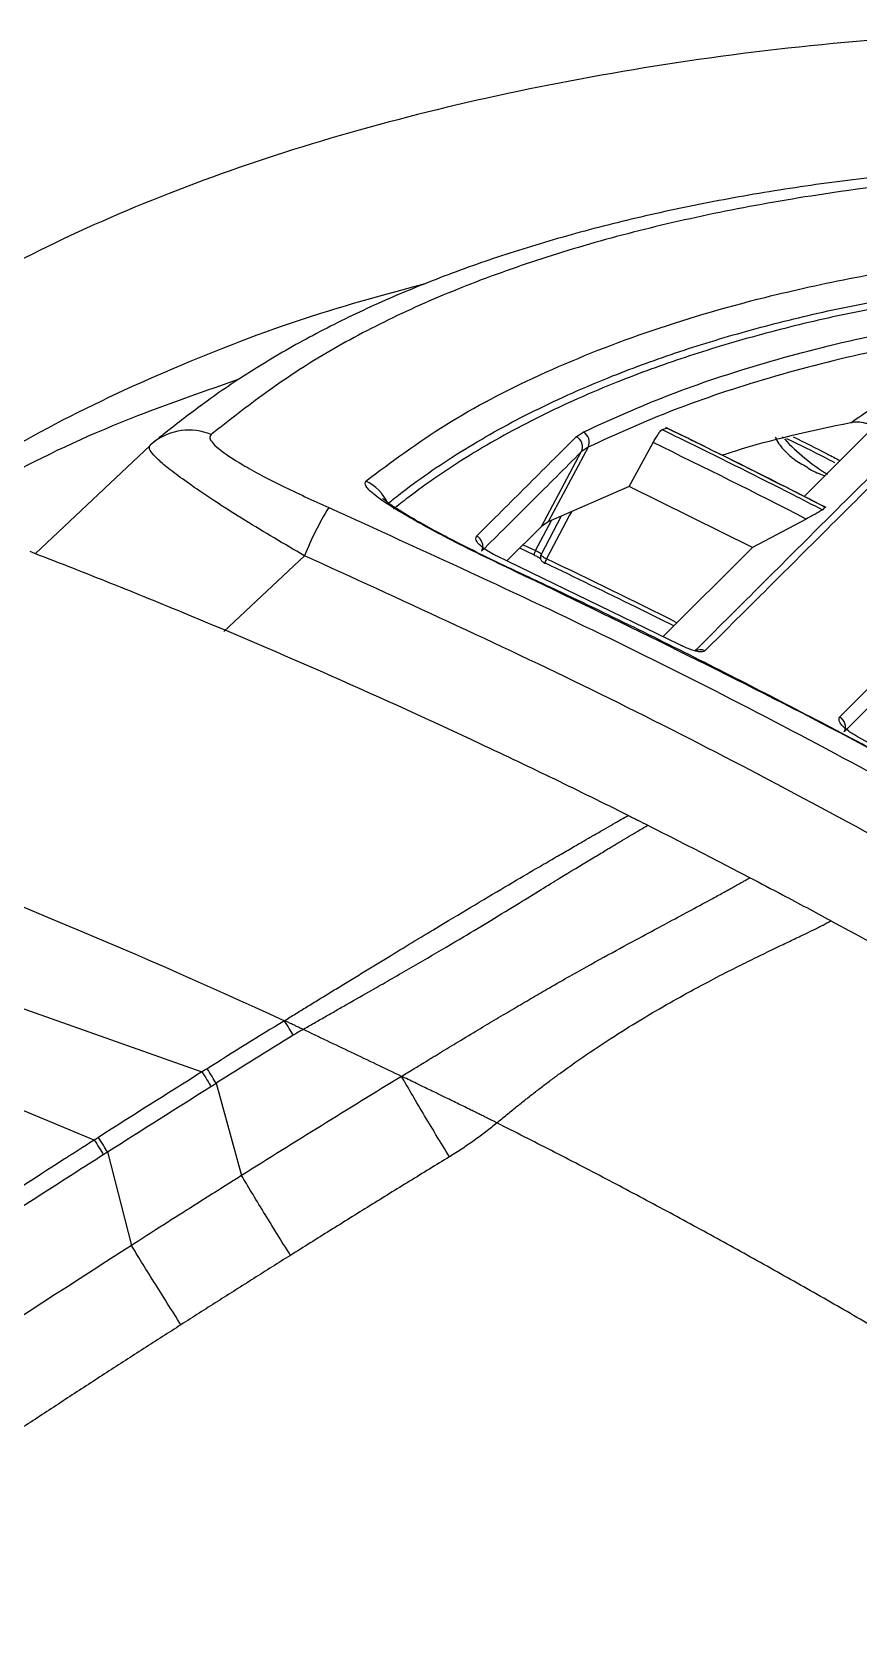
# Model space of a CAD drawing. Extents: x 400 to 501, y 484 to 634.
# Drawn here: x 412.946 to 415.212, y 526.594 to 531.021 of the extents above; entities that cross this region are included whole.
import ezdxf

# ---------------------------------------------------------------- set-up
doc = ezdxf.new("R2010")
doc.units = 0
doc.header["$MEASUREMENT"] = 0
doc.layers.add('DIM', color=3, linetype='Continuous')
doc.layers.add('GEOMETRY', color=3, linetype='Continuous', lineweight=25)

# ---------------------------------------------------------------- blocks, each defined once
blk = doc.blocks.new('2026 GRANDEE')
at = {"layer": 'GEOMETRY', "ltscale": 16}
for p, q in [((-37.1452, -66.9422), (-37.1553, -66.9509)), ((-37.1425, -66.9393), (-37.1455, -66.9417)), ((-35.9877, -66.9277), (-35.9686, -66.9146)), ((-35.8421, -67.064), (-35.7768, -66.9435)), ((-35.7518, -66.9079), (-35.7399, -66.9034)), ((-35.7399, -66.9034), (-35.7393, -66.9038)), ((-35.4191, -66.9309), (-35.4224, -66.9273)), ((-35.3631, -67.0907), (-35.1781, -66.9067)), ((-37.1556, -66.9515), (-37.4707, -67.2481)), ((-36.083, -67.1733), (-35.9738, -66.9689)), ((-35.955, -66.9559), (-36.0643, -67.1604)), ((-35.955, -66.9559), (-35.9738, -66.9689)), ((-35.8421, -67.064), (-36.0643, -67.1604)), ((-35.5045, -67.2313), (-35.8421, -67.064)), ((-35.3058, -67.1205), (-35.3127, -67.1274)), ((-36.0989, -67.2395), (-36.0552, -67.1565)), ((-36.0288, -67.145), (-36.0841, -67.2503)), ((-36.0643, -67.1604), (-36.083, -67.1733)), ((-35.3571, -67.1529), (-35.5045, -67.2313)), ((-36.083, -67.1733), (-36.1778, -67.2678)), ((-36.7325, -67.2535), (-36.9537, -67.4616)), ((-36.1034, -67.2509), (-36.1425, -67.2325)), ((-36.1333, -67.2234), (-36.0989, -67.2395)), ((-36.1034, -67.2509), (-36.1036, -67.251)), ((-35.7497, -67.4752), (-35.5045, -67.2313)), ((-35.7033, -67.4977), (-36.204, -67.255)), ((-36.0732, -67.2734), (-36.0734, -67.2735)), ((-34.7348, -68.0155), (-35.2133, -67.7514)), ((-35.8198, -67.978), (-35.8184, -67.9786)), ((-38.3244, -68.2048), (-37.0134, -68.6682)), ((-37.3087, -68.8549), (-38.531, -68.347)), ((-36.9748, -68.6994), (-36.9047, -68.9522)), ((-37.2839, -68.8947), (-37.2726, -68.8875)), ((-37.2726, -68.8875), (-37.2066, -69.1438))]:
    blk.add_line(p, q, dxfattribs=at)
at = {"layer": 'GEOMETRY', "ltscale": 16, "flags": 128}
for points in [[(-36.0008, -67.1328), (-36.0057, -67.1422), (-36.0687, -67.262)], [(-36.2036, -67.2549), (-36.2037, -67.2548), (-36.2038, -67.2549), (-36.204, -67.255)], [(-36.1518, -67.2964), (-36.1518, -67.2963), (-36.1519, -67.2963), (-36.152, -67.2964), (-36.1522, -67.2966), (-36.1524, -67.2969), (-36.1527, -67.2973)], [(-35.7029, -67.4975), (-35.703, -67.4974), (-35.7031, -67.4975), (-35.7033, -67.4977)], [(-35.2129, -67.7512), (-35.213, -67.7512), (-35.2131, -67.7513), (-35.2133, -67.7514)]]:
    blk.add_lwpolyline(points, dxfattribs=at)
at = {"layer": 'GEOMETRY', "ltscale": 256}
for centre, radius, start, end in [((-37.0494, -67.0638), 0.1548, 66.8307, 128.2698), ((-36.6137, -67.1581), 0.1196, 23.5006, 65.824), ((-35.9043, -67.588), 0.8933, 148.5111, 158.0077), ((-36.2735, -67.2272), 0.0301, 334.0924, 65.2991)]:
    blk.add_arc(centre, radius, start, end, dxfattribs=at)
at = {"layer": 'GEOMETRY', "ltscale": 16}
for centre, radius, start, end in [((-36.0004, -66.9549), 0.0301, 332.3274, 64.8808), ((-35.9819, -66.9419), 0.0303, 332.3816, 64.0138), ((-35.3207, -66.8711), 0.1343, 205.3948, 222.7953), ((-35.0221, -66.5736), 0.534, 222.3646, 238.7493), ((-35.2265, -66.7832), 0.2631, 222.9159, 230.0344), ((-35.3019, -66.8728), 0.1461, 230.1268, 246.5134), ((-35.2772, -66.9048), 0.1314, 230.8593, 249.8037), ((-35.2265, -66.7832), 0.2631, 247.4601, 252.6077), ((-36.0516, -67.2654), 0.0539, 151.3282, 164.5193), ((-36.024, -67.2869), 0.0511, 150.9592, 164.8832), ((-35.6484, -67.5408), 0.0298, 63.0128, 117.7193), ((-35.2796, -67.7222), 0.0301, 332.6619, 62.254)]:
    blk.add_arc(centre, radius, start, end, dxfattribs=at)
for centre, major_axis, ratio, start_param, end_param in [((-45.1014, -86.0517), (16.309, 13.6588), 0.996859, 0.398672, 0.420779), ((-45.2942, -86.405), (14.5451, 15.5075), 0.994092, 0.287185, 0.305997)]:
    blk.add_ellipse(centre, major_axis=major_axis, ratio=ratio, start_param=start_param, end_param=end_param, dxfattribs=at)
for points, knots in [([(-34.8998, -65.8189), (-35.0712, -65.8317), (-35.415, -65.8575), (-35.8949, -65.928), (-36.3479, -66.0208), (-36.7689, -66.1372), (-37.1565, -66.2755), (-37.5075, -66.4355), (-37.8234, -66.6144), (-37.999, -66.7494), (-38.0871, -66.8171)], [0, 0, 0, 0, 0.122478, 0.245718, 0.369693, 0.494384, 0.619777, 0.745851, 0.8726, 1, 1, 1, 1]), ([(-33.7255, -66.1883), (-33.7888, -66.1842), (-33.9358, -66.1748), (-34.1618, -66.1687), (-34.4119, -66.1677), (-34.6645, -66.1747), (-34.9152, -66.1899), (-35.1569, -66.2129), (-35.3893, -66.2436), (-35.6122, -66.2817), (-35.8253, -66.327), (-36.0271, -66.3793), (-36.217, -66.4381), (-36.3954, -66.5034), (-36.5631, -66.5751), (-36.7202, -66.6534), (-36.8659, -66.7376), (-36.994, -66.8238), (-37.0786, -66.8888), (-37.1211, -66.9224), (-37.1316, -66.9307)], [0, 0, 0, 0, 0.040444, 0.093843, 0.149804, 0.210589, 0.271462, 0.332409, 0.393411, 0.454448, 0.515496, 0.576635, 0.636496, 0.696371, 0.756208, 0.815952, 0.875539, 0.934896, 0.983787, 1, 1, 1, 1]), ([(-33.6598, -66.209), (-33.8108, -66.2011), (-34.1129, -66.1854), (-34.5373, -66.1899), (-34.9385, -66.2141), (-35.284, -66.2556), (-35.5806, -66.3075), (-35.8339, -66.3652), (-36.0708, -66.4333), (-36.2908, -66.5115), (-36.4934, -66.5997), (-36.6779, -66.6975), (-36.8412, -66.8056), (-36.9394, -66.8828), (-36.9884, -66.9215)], [0, 0, 0, 0, 0.098449, 0.196898, 0.295565, 0.394232, 0.469704, 0.545175, 0.620746, 0.696317, 0.772184, 0.848052, 0.924024, 1, 1, 1, 1]), ([(-36.5647, -67.0489), (-36.494, -66.9962), (-36.3524, -66.8907), (-36.0937, -66.7555), (-35.802, -66.6383), (-35.5086, -66.5516), (-35.2262, -66.489), (-34.9641, -66.4451), (-34.6878, -66.4115), (-34.4912, -66.3987), (-34.3929, -66.3924)], [0, 0, 0, 0, 0.147442, 0.294988, 0.44244, 0.589993, 0.69243, 0.794867, 0.897434, 1, 1, 1, 1]), ([(-36.4026, -66.5083), (-36.4917, -66.5324), (-36.722, -66.5947), (-37.0546, -66.7196), (-37.4022, -66.8795), (-37.7138, -67.059), (-37.8874, -67.194), (-37.9744, -67.2616)], [0, 0, 0, 0, 0.135286, 0.349705, 0.56531, 0.782091, 1, 1, 1, 1]), ([(-36.504, -67.1104), (-36.491, -67.1), (-36.4259, -67.0482), (-36.2972, -66.9604), (-36.1049, -66.8539), (-35.906, -66.7654), (-35.706, -66.6925), (-35.5091, -66.6331), (-35.3005, -66.581), (-35.1512, -66.5531), (-35.0765, -66.5391)], [0, 0, 0, 0, 0.038914, 0.194576, 0.350269, 0.505961, 0.62941, 0.752859, 0.876429, 1, 1, 1, 1]), ([(-35.0625, -66.5556), (-35.1371, -66.5695), (-35.2863, -66.5974), (-35.4947, -66.6494), (-35.6914, -66.7086), (-35.8912, -66.7814), (-36.09, -66.8697), (-36.2821, -66.9761), (-36.4106, -67.0638), (-36.4757, -67.1156), (-36.4887, -67.1259)], [0, 0, 0, 0, 0.123571, 0.247142, 0.3705907, 0.4940394, 0.649732, 0.8054245, 0.9610863, 1, 1, 1, 1]), ([(-35.2657, -67.6956), (-35.077, -67.5077), (-34.6924, -67.1247), (-34.3105, -66.7443), (-34.116, -66.5506)], [0, 0, 0, 0, 0.49074, 1, 1, 1, 1]), ([(-35.9686, -66.9146), (-35.8916, -66.8796), (-35.7376, -66.8097), (-35.4745, -66.7232), (-35.1905, -66.6495), (-34.9813, -66.6138), (-34.8766, -66.5959)], [0, 0, 0, 0, 0.249694, 0.499511, 0.749695, 1, 1, 1, 1]), ([(-34.104, -66.5907), (-34.2984, -66.7845), (-34.6177, -67.1028), (-35.0013, -67.4852), (-35.19, -67.6733), (-35.2529, -67.736)], [0, 0, 0, 0, 0.50926, 0.83642, 1, 1, 1, 1]), ([(-34.8646, -66.6368), (-34.9691, -66.6547), (-35.178, -66.6905), (-35.4615, -66.7643), (-35.7243, -66.851), (-35.8781, -66.9209), (-35.955, -66.9559)], [0, 0, 0, 0, 0.250184, 0.500487, 0.750183, 1, 1, 1, 1]), ([(-35.6623, -67.5145), (-35.5465, -67.399), (-35.3148, -67.1681), (-35.0222, -66.8764), (-34.8453, -66.7001), (-34.7835, -66.6385)], [0, 0, 0, 0, 0.394153, 0.788306, 1, 1, 1, 1]), ([(-34.7555, -66.6387), (-34.8174, -66.7002), (-34.9944, -66.8765), (-35.2872, -67.1681), (-35.519, -67.3989), (-35.6349, -67.5143)], [0, 0, 0, 0, 0.211694, 0.6058469, 1, 1, 1, 1]), ([(-35.2351, -66.889), (-35.1949, -66.8614), (-35.0753, -66.7793), (-34.9487, -66.6937), (-34.8646, -66.6368)], [0, 0, 0, 0, 0.3362379, 1, 1, 1, 1]), ([(-36.9093, -66.769), (-37.0043, -66.802), (-37.2278, -66.8796), (-37.4832, -66.9955), (-37.6305, -67.0835), (-37.678, -67.112)], [0, 0, 0, 0, 0.333755, 0.784874, 1, 1, 1, 1]), ([(-35.2351, -66.889), (-35.3455, -66.9125), (-35.4688, -66.9388), (-35.5765, -66.9748), (-35.5876, -66.9786)], [0, 0, 0, 0, 0.896499, 1, 1, 1, 1]), ([(-35.1781, -66.9067), (-35.1771, -66.9053), (-35.1756, -66.9032), (-35.1769, -66.8994), (-35.1804, -66.8966), (-35.182, -66.8955), (-35.1837, -66.8946), (-35.1856, -66.8936), (-35.1883, -66.8925), (-35.1944, -66.8904), (-35.2127, -66.8866), (-35.225, -66.8872), (-35.2335, -66.8887), (-35.2351, -66.889)], [0, 0, 0, 0, 0.1782316, 0.2680017, 0.2855296, 0.2956127, 0.3057835, 0.3145921, 0.3282992, 0.3550031, 0.4494913, 0.9004663, 1, 1, 1, 1]), ([(-36.9884, -66.9215), (-36.9903, -66.9243), (-36.9956, -66.9323), (-36.9732, -66.9584), (-36.9173, -66.996), (-36.8523, -67.0322), (-36.7756, -67.0717), (-36.7098, -67.1016), (-36.666, -67.1214)], [0, 0, 0, 0, 0.108699, 0.30782, 0.5255, 0.644404, 0.763383, 1, 1, 1, 1]), ([(-36.2609, -67.1998), (-36.2153, -67.1544), (-36.1241, -67.0636), (-36.0332, -66.973), (-35.9877, -66.9277)], [0, 0, 0, 0, 0.5, 1, 1, 1, 1]), ([(-35.7768, -66.9435), (-35.7746, -66.9396), (-35.7702, -66.9317), (-35.7634, -66.921), (-35.7574, -66.9129), (-35.7537, -66.9089), (-35.7523, -66.9082), (-35.7518, -66.9079)], [0, 0, 0, 0, 0.223632, 0.447231, 0.671635, 0.896847, 1, 1, 1, 1]), ([(-35.7518, -66.9079), (-35.7279, -66.9196), (-35.6081, -66.9779), (-35.4617, -67.051), (-35.3398, -67.1135), (-35.3127, -67.1274)], [0, 0, 0, 0, 0.162782, 0.813926, 1, 1, 1, 1]), ([(-35.3028, -67.1215), (-35.3392, -67.1029), (-35.4849, -67.0282), (-35.6319, -66.956), (-35.7421, -66.9018)], [0, 0, 0, 0, 0.249975, 1, 1, 1, 1]), ([(-35.3058, -67.1205), (-35.3295, -67.1083), (-35.448, -67.0476), (-35.5928, -66.9752), (-35.7142, -66.9159), (-35.7399, -66.9034)], [0, 0, 0, 0, 0.164633, 0.823183, 1, 1, 1, 1]), ([(-35.2789, -66.9987), (-35.2873, -66.9943), (-35.3306, -66.9716), (-35.3745, -66.9503), (-35.4099, -66.933)], [0, 0, 0, 0, 0.194649, 1, 1, 1, 1]), ([(-35.393, -66.9278), (-35.3616, -66.9431), (-35.3185, -66.9641), (-35.276, -66.9865), (-35.2644, -66.9926)], [0, 0, 0, 0, 0.7263532, 1, 1, 1, 1]), ([(-36.7325, -67.2535), (-36.7605, -67.2373), (-36.8165, -67.2048), (-36.8967, -67.1561), (-36.9709, -67.1091), (-37.035, -67.0663), (-37.0864, -67.0293), (-37.1238, -66.9994), (-37.1474, -66.9765), (-37.1598, -66.9594), (-37.1568, -66.9538), (-37.1553, -66.9509)], [0, 0, 0, 0, 0.115774, 0.231522, 0.349577, 0.467597, 0.577794, 0.687974, 0.789194, 0.890417, 1, 1, 1, 1]), ([(-35.9738, -66.9689), (-36.0193, -67.0142), (-36.1102, -67.1049), (-36.2013, -67.1957), (-36.2469, -67.2411)], [0, 0, 0, 0, 0.5, 1, 1, 1, 1]), ([(-36.1527, -67.2973), (-36.1849, -67.2821), (-36.2492, -67.2517), (-36.334, -67.2088), (-36.4062, -67.1704), (-36.4752, -67.1312), (-36.5345, -67.0928), (-36.569, -67.0621), (-36.566, -67.0531), (-36.5647, -67.0489)], [0, 0, 0, 0, 0.155885, 0.311725, 0.430069, 0.548262, 0.725629, 0.87454, 1, 1, 1, 1]), ([(-36.1536, -67.2955), (-36.1584, -67.2932), (-36.1879, -67.2795), (-36.2429, -67.253), (-36.3132, -67.2178), (-36.3759, -67.1849), (-36.427, -67.1565), (-36.4669, -67.1329), (-36.4955, -67.1143), (-36.5118, -67.1026), (-36.5188, -67.0963), (-36.518, -67.0972), (-36.5178, -67.0974)], [0, 0, 0, 0, 0.0298704, 0.1837498, 0.3465744, 0.4878647, 0.6167235, 0.7313906, 0.8311655, 0.9142757, 0.9816169, 1, 1, 1, 1]), ([(-36.666, -67.1214), (-36.4081, -67.2387), (-35.8921, -67.4733), (-35.1368, -67.8654), (-34.3969, -68.2859), (-33.6683, -68.7414), (-32.9524, -69.2317), (-32.251, -69.7571), (-31.5722, -70.3116), (-30.924, -70.8887), (-30.3067, -71.4867), (-29.7201, -72.1037), (-29.1593, -72.7442), (-28.6204, -73.4134), (-28.1051, -74.1112), (-27.6152, -74.8371), (-27.1563, -75.5828), (-26.7434, -76.3234), (-26.371, -77.0547), (-26.1542, -77.537), (-26.0457, -77.7784)], [0, 0, 0, 0, 0.055243, 0.110533, 0.165823, 0.221065, 0.277913, 0.334813, 0.391712, 0.44856, 0.503771, 0.55903, 0.614289, 0.6695, 0.72632, 0.783192, 0.840065, 0.896885, 0.948404, 1, 1, 1, 1]), ([(-35.3127, -67.1274), (-35.3135, -67.128), (-35.3151, -67.1292), (-35.3218, -67.1333), (-35.3311, -67.1387), (-35.3432, -67.1455), (-35.3523, -67.1503), (-35.3571, -67.1529)], [0, 0, 0, 0, 0.175676, 0.350865, 0.53786, 0.757126, 1, 1, 1, 1]), ([(-36.204, -67.255), (-36.2083, -67.253), (-36.2178, -67.2483), (-36.2325, -67.2396), (-36.2494, -67.2275), (-36.2648, -67.2113), (-36.2624, -67.2043), (-36.2609, -67.1998)], [0, 0, 0, 0, 0.068532, 0.15432, 0.290973, 0.549714, 1, 1, 1, 1]), ([(-35.8454, -67.9652), (-35.9123, -67.932), (-35.9792, -67.8989), (-36.1137, -67.8338), (-36.1811, -67.8017), (-36.3839, -67.7065), (-36.5198, -67.6446), (-36.7931, -67.5241), (-36.9305, -67.4654), (-37.1376, -67.3799), (-37.2067, -67.3517), (-37.3455, -67.2964), (-37.415, -67.2692), (-37.4847, -67.2423)], [0, 0, 0, 0, 0.125, 0.125, 0.25, 0.25, 0.5, 0.5, 0.75, 0.75, 0.875, 0.875, 1, 1, 1, 1]), ([(-26.178, -77.8445), (-26.2858, -77.605), (-26.5016, -77.1259), (-26.8683, -76.4066), (-27.2708, -75.6846), (-27.7129, -74.964), (-28.184, -74.2618), (-28.6884, -73.573), (-29.2264, -72.8995), (-29.798, -72.2428), (-30.3968, -71.6108), (-31.0158, -71.0105), (-31.6534, -70.442), (-32.3078, -69.9052), (-32.9835, -69.3956), (-33.686, -68.9099), (-34.4149, -68.4496), (-35.1701, -68.017), (-35.9415, -67.6142), (-36.4689, -67.3737), (-36.7325, -67.2535)], [0, 0, 0, 0, 0.051523, 0.103124, 0.158337, 0.213598, 0.268858, 0.324071, 0.380887, 0.437754, 0.494622, 0.551437, 0.606681, 0.661972, 0.717264, 0.772508, 0.829355, 0.886254, 0.943153, 1, 1, 1, 1]), ([(-36.1036, -67.2511), (-36.1026, -67.2515), (-36.0981, -67.2536), (-36.0913, -67.2572), (-36.0872, -67.2598), (-36.0854, -67.261)], [0, 0, 0, 0, 0.137439, 0.622404, 1, 1, 1, 1]), ([(-36.0989, -67.2395), (-36.0969, -67.2405), (-36.0928, -67.2423), (-36.0876, -67.245), (-36.084, -67.2473), (-36.0823, -67.2488), (-36.0826, -67.2491), (-36.0827, -67.2493)], [0, 0, 0, 0, 0.2211101, 0.4422802, 0.6634367, 0.884301, 1, 1, 1, 1]), ([(-36.0841, -67.2504), (-36.0848, -67.2521), (-36.0861, -67.2554), (-36.0858, -67.2602), (-36.0845, -67.264), (-36.0827, -67.2669), (-36.0805, -67.2691), (-36.0777, -67.2713), (-36.0747, -67.2729), (-36.0725, -67.2739), (-36.072, -67.2741)], [0, 0, 0, 0, 0.183004, 0.332302, 0.45848, 0.566507, 0.664468, 0.767102, 0.947555, 1, 1, 1, 1]), ([(-36.0839, -67.2504), (-36.0841, -67.2506), (-36.0844, -67.2511), (-36.0829, -67.2529), (-36.0795, -67.2556), (-36.0746, -67.2588), (-36.0707, -67.261), (-36.0687, -67.262)], [0, 0, 0, 0, 0.115621, 0.336755, 0.557896, 0.778928, 1, 1, 1, 1]), ([(-31.1938, -70.5721), (-31.3342, -70.4488), (-31.6151, -70.2021), (-32.0494, -69.8465), (-32.4929, -69.5016), (-33.0436, -69.0974), (-33.7089, -68.6446), (-34.4992, -68.1583), (-35.3121, -67.7038), (-35.8723, -67.4329), (-36.1527, -67.2973)], [0, 0, 0, 0, 0.093998, 0.187996, 0.282276, 0.376557, 0.531612, 0.686983, 0.843323, 1, 1, 1, 1]), ([(-31.1928, -70.5712), (-31.2819, -70.4925), (-31.4833, -70.3148), (-31.8176, -70.0336), (-32.1964, -69.7289), (-32.5974, -69.4223), (-33.0059, -69.1254), (-33.4216, -68.8387), (-33.844, -68.5622), (-34.273, -68.2962), (-34.708, -68.0411), (-35.148, -67.7975), (-35.5917, -67.5664), (-35.9272, -67.4012), (-36.1145, -67.3138), (-36.1518, -67.2963)], [0, 0, 0, 0, 0.059791, 0.135075, 0.219654, 0.30429, 0.388954, 0.473621, 0.558265, 0.642922, 0.727561, 0.811963, 0.895942, 0.979278, 1, 1, 1, 1]), ([(-35.7204, -67.446), (-35.7547, -67.4289), (-35.8718, -67.3704), (-35.9898, -67.3136), (-36.0732, -67.2734)], [0, 0, 0, 0, 0.292785, 1, 1, 1, 1]), ([(-35.6349, -67.5143), (-35.6385, -67.5162), (-35.6432, -67.5187), (-35.6617, -67.5148), (-35.6756, -67.5102), (-35.6904, -67.5039), (-35.6993, -67.4996), (-35.7033, -67.4977)], [0, 0, 0, 0, 0.478286, 0.630944, 0.784918, 0.904535, 1, 1, 1, 1]), ([(-35.2133, -67.7514), (-35.2173, -67.7492), (-35.2264, -67.7441), (-35.2401, -67.735), (-35.2555, -67.7227), (-35.2695, -67.7065), (-35.2672, -67.6999), (-35.2657, -67.6956)], [0, 0, 0, 0, 0.070647, 0.157536, 0.293205, 0.547083, 1, 1, 1, 1]), ([(-36.7875, -68.5279), (-36.7825, -68.5248), (-36.7724, -68.5186), (-36.7572, -68.5092), (-36.7417, -68.4996), (-36.7258, -68.4899), (-36.7097, -68.4799), (-36.6932, -68.4698), (-36.6764, -68.4595), (-36.6593, -68.449), (-36.6419, -68.4383), (-36.6242, -68.4275), (-36.6063, -68.4165), (-36.5881, -68.4054), (-36.5699, -68.3942), (-36.5327, -68.3716), (-36.4786, -68.3386), (-36.4115, -68.298), (-36.3333, -68.2508), (-36.2088, -68.1764), (-36.1136, -68.1203), (-36.0433, -68.0795), (-36.0047, -68.0572), (-35.9738, -68.0393), (-35.9533, -68.0274), (-35.9331, -68.0158), (-35.9117, -68.0035), (-35.8868, -67.9892), (-35.8649, -67.9766), (-35.8518, -67.969), (-35.8454, -67.9652)], [0, 0, 0, 0, 0.007736, 0.015629, 0.023685, 0.031913, 0.040323, 0.048928, 0.05774, 0.066771, 0.076012, 0.085455, 0.095097, 0.104935, 0.114963, 0.12518, 0.166802, 0.208404, 0.250042, 0.325842, 0.499706, 0.562218, 0.624732, 0.687279, 0.732603, 0.749829, 0.816624, 0.880615, 0.941756, 1, 1, 1, 1]), ([(-36.7363, -68.5518), (-36.7313, -68.5489), (-36.7213, -68.5432), (-36.7062, -68.5345), (-36.691, -68.5258), (-36.6707, -68.5142), (-36.6455, -68.4997), (-36.6025, -68.4751), (-36.5532, -68.447), (-36.4783, -68.4043), (-36.3911, -68.3539), (-36.2987, -68.2995), (-36.2148, -68.249), (-36.144, -68.2057), (-36.0825, -68.1677), (-36.0151, -68.126), (-35.9607, -68.0934), (-35.9154, -68.0662), (-35.8859, -68.0484), (-35.8597, -68.0327), (-35.8357, -68.0184), (-35.8129, -68.0048), (-35.7987, -67.9965), (-35.7915, -67.9922)], [0, 0, 0, 0, 0.00768, 0.015433, 0.023264, 0.031182, 0.046808, 0.06247, 0.098598, 0.125046, 0.185284, 0.249903, 0.306073, 0.374854, 0.437373, 0.499919, 0.624835, 0.687551, 0.749896, 0.808593, 0.869874, 0.933698, 1, 1, 1, 1]), ([(-35.8454, -67.9652), (-35.8443, -67.9658), (-35.8432, -67.9662), (-35.8411, -67.9673), (-35.84, -67.9678), (-35.8368, -67.9694), (-35.8347, -67.9705), (-35.8283, -67.9737), (-35.824, -67.9758), (-35.8198, -67.978)], [0, 0, 0, 0, 0.125, 0.125, 0.25, 0.25, 0.5, 0.5, 1, 1, 1, 1]), ([(-35.7915, -67.9922), (-35.7446, -68.0158), (-35.6978, -68.0395), (-35.6043, -68.0874), (-35.5577, -68.1116), (-35.5111, -68.136)], [0, 0, 0, 0, 0.5, 0.5, 1, 1, 1, 1]), ([(-36.4664, -68.6804), (-36.4612, -68.6771), (-36.4508, -68.6708), (-36.4357, -68.6616), (-36.4213, -68.6528), (-36.4077, -68.6445), (-36.3948, -68.6366), (-36.3826, -68.6292), (-36.371, -68.6222), (-36.3472, -68.6077), (-36.3086, -68.5843), (-36.2572, -68.5533), (-36.206, -68.5228), (-36.1579, -68.4943), (-36.1116, -68.4671), (-36.0427, -68.427), (-35.9226, -68.359), (-35.8142, -68.3009), (-35.7268, -68.2541), (-35.6673, -68.222), (-35.619, -68.1956), (-35.5858, -68.1774), (-35.567, -68.1671), (-35.5534, -68.1596), (-35.5412, -68.1528), (-35.5296, -68.1464), (-35.5196, -68.1408), (-35.5139, -68.1375), (-35.5111, -68.136)], [0, 0, 0, 0, 0.009258, 0.018084, 0.026488, 0.034478, 0.042063, 0.049248, 0.056039, 0.062442, 0.091468, 0.125142, 0.156127, 0.187582, 0.218777, 0.250031, 0.334202, 0.499811, 0.566949, 0.650258, 0.749884, 0.812403, 0.849019, 0.874903, 0.90997, 0.942512, 0.972524, 1, 1, 1, 1]), ([(-36.205, -68.808), (-36.2006, -68.8043), (-36.1917, -68.7969), (-36.1784, -68.7859), (-36.1651, -68.775), (-36.1519, -68.7643), (-36.1387, -68.7537), (-36.1256, -68.7433), (-36.1125, -68.733), (-36.0995, -68.7229), (-36.0866, -68.713), (-36.0738, -68.7032), (-36.061, -68.6936), (-36.0484, -68.6841), (-36.0358, -68.6749), (-35.9986, -68.6478), (-35.9357, -68.604), (-35.854, -68.5512), (-35.7752, -68.5037), (-35.7061, -68.4644), (-35.6386, -68.4279), (-35.5786, -68.3966), (-35.5227, -68.3685), (-35.4733, -68.3443), (-35.4307, -68.3237), (-35.3921, -68.3053), (-35.3599, -68.2899), (-35.336, -68.2784), (-35.3196, -68.2701), (-35.3082, -68.2642), (-35.298, -68.2587), (-35.2923, -68.2554), (-35.2895, -68.2538)], [0, 0, 0, 0, 0.009209, 0.018375, 0.027498, 0.036577, 0.045614, 0.05461, 0.063565, 0.072479, 0.081352, 0.090185, 0.098978, 0.10773, 0.116443, 0.125116, 0.185374, 0.249875, 0.308402, 0.374751, 0.429929, 0.50006, 0.562514, 0.624917, 0.692247, 0.74984, 0.817025, 0.875105, 0.90742, 0.939004, 0.969863, 1, 1, 1, 1]), ([(-35.2895, -68.2538), (-34.4481, -68.7081), (-33.6407, -69.2251), (-32.1092, -70.3705), (-31.3851, -70.9988), (-30.0343, -72.3527), (-29.4077, -73.0782), (-28.2653, -74.6119), (-27.7496, -75.4202), (-27.296, -76.262)], [0, 0, 0, 0, 0.25, 0.25, 0.5, 0.5, 0.75, 0.75, 1, 1, 1, 1]), ([(-36.7633, -68.5678), (-36.7661, -68.563), (-36.7699, -68.5565), (-36.7785, -68.5423), (-36.7832, -68.5346), (-36.7875, -68.5279)], [0, 0, 0, 0, 0.5, 0.5, 1, 1, 1, 1]), ([(-36.7363, -68.5518), (-36.7372, -68.5513), (-36.7392, -68.5504), (-36.7424, -68.5489), (-36.7466, -68.5468), (-36.7525, -68.5441), (-36.7608, -68.5402), (-36.7702, -68.5357), (-36.7795, -68.5314), (-36.785, -68.529), (-36.7875, -68.5279)], [0, 0, 0, 0, 0.0670883, 0.1398302, 0.2182281, 0.3424328, 0.4996755, 0.6978647, 0.8646666, 1, 1, 1, 1]), ([(-36.7363, -68.5518), (-36.7409, -68.5544), (-36.7499, -68.5596), (-36.7588, -68.5651), (-36.7633, -68.5678)], [0, 0, 0, 0, 0.501783, 1, 1, 1, 1]), ([(-36.4664, -68.6804), (-36.5122, -68.6586), (-36.6022, -68.6157), (-36.6921, -68.5728), (-36.7363, -68.5518)], [0, 0, 0, 0, 0.508124, 1, 1, 1, 1]), ([(-37.0134, -68.6682), (-37.0091, -68.675), (-37.0043, -68.6826), (-36.9955, -68.6969), (-36.9916, -68.7034), (-36.9888, -68.7082)], [0, 0, 0, 0, 0.5, 0.5, 1, 1, 1, 1]), ([(-36.9748, -68.6994), (-36.9776, -68.6946), (-36.9815, -68.6881), (-36.9902, -68.6738), (-36.995, -68.6662), (-36.9993, -68.6595)], [0, 0, 0, 0, 0.5, 0.5, 1, 1, 1, 1]), ([(-36.3352, -68.901), (-36.3474, -68.8812), (-36.3598, -68.8609), (-36.3841, -68.8205), (-36.3961, -68.8005), (-36.4189, -68.7622), (-36.4297, -68.7438), (-36.4495, -68.7098), (-36.4585, -68.6942), (-36.4664, -68.6804)], [0, 0, 0, 0, 0.25, 0.25, 0.5, 0.5, 0.75, 0.75, 1, 1, 1, 1]), ([(-36.205, -68.808), (-36.2089, -68.8061), (-36.2166, -68.8022), (-36.2283, -68.7964), (-36.2401, -68.7905), (-36.252, -68.7846), (-36.264, -68.7786), (-36.2833, -68.7691), (-36.3105, -68.7557), (-36.3431, -68.7398), (-36.3764, -68.7236), (-36.405, -68.7098), (-36.4262, -68.6996), (-36.4425, -68.6918), (-36.4546, -68.686), (-36.4636, -68.6817), (-36.4664, -68.6804)], [0, 0, 0, 0, 0.040421, 0.081352, 0.122783, 0.164704, 0.207104, 0.249971, 0.370181, 0.499904, 0.610074, 0.74994, 0.83896, 0.874969, 0.960316, 1, 1, 1, 1]), ([(-37.2726, -68.8875), (-37.2755, -68.8826), (-37.2794, -68.8762), (-37.2882, -68.862), (-37.293, -68.8544), (-37.2974, -68.8477)], [0, 0, 0, 0, 0.5, 0.5, 1, 1, 1, 1]), ([(-36.205, -68.808), (-36.2099, -68.8121), (-36.2199, -68.8203), (-36.2351, -68.8324), (-36.2508, -68.8443), (-36.2669, -68.856), (-36.2834, -68.8675), (-36.3003, -68.8789), (-36.3176, -68.8901), (-36.3293, -68.8974), (-36.3352, -68.901)], [0, 0, 0, 0, 0.120055, 0.24143, 0.364174, 0.488334, 0.613954, 0.741077, 0.869746, 1, 1, 1, 1]), ([(-27.8449, -77.1736), (-27.8578, -77.1479), (-27.8836, -77.0965), (-27.9228, -77.0197), (-27.9623, -76.943), (-28.0022, -76.8666), (-28.0424, -76.7904), (-28.0829, -76.7144), (-28.1238, -76.6386), (-28.165, -76.563), (-28.2066, -76.4876), (-28.2485, -76.4124), (-28.2907, -76.3375), (-28.3332, -76.2627), (-28.3761, -76.1881), (-28.4194, -76.1138), (-28.4629, -76.0396), (-28.5069, -75.9656), (-28.5511, -75.8919), (-28.5957, -75.8184), (-28.6406, -75.745), (-28.6859, -75.6719), (-28.7315, -75.599), (-28.7774, -75.5263), (-28.8237, -75.4537), (-28.8703, -75.3814), (-28.9173, -75.3093), (-28.9645, -75.2374), (-29.0122, -75.1658), (-29.0601, -75.0943), (-29.1084, -75.023), (-29.1571, -74.9519), (-29.206, -74.8811), (-29.2553, -74.8104), (-29.305, -74.7399), (-29.355, -74.6697), (-29.4618, -74.521), (-29.628, -74.2956), (-29.8576, -73.9969), (-30.0933, -73.7027), (-30.4141, -73.3183), (-30.8284, -72.8509), (-31.3464, -72.3116), (-31.8852, -71.7935), (-32.3515, -71.3797), (-32.7348, -71.0593), (-33.0278, -70.8243), (-33.3254, -70.5952), (-33.5718, -70.4132), (-33.7645, -70.275), (-33.9018, -70.1785), (-34.0399, -70.0832), (-34.1788, -69.9892), (-34.3184, -69.8965), (-34.4589, -69.8051), (-34.6001, -69.7149), (-34.7421, -69.6261), (-34.8848, -69.5385), (-35.0284, -69.4522), (-35.1727, -69.3671), (-35.3178, -69.2834), (-35.4637, -69.2009), (-35.6104, -69.1197), (-35.7579, -69.0398), (-35.9061, -68.9612), (-36.0551, -68.8838), (-36.155, -68.8333), (-36.205, -68.808)], [0, 0, 0, 0, 0.007171, 0.01434, 0.021506, 0.02867, 0.035832, 0.042992, 0.05015, 0.057307, 0.064462, 0.071616, 0.078768, 0.085919, 0.09307, 0.100219, 0.107368, 0.114517, 0.121665, 0.128813, 0.135961, 0.14311, 0.150258, 0.157407, 0.164557, 0.171707, 0.178858, 0.186011, 0.193164, 0.200319, 0.207475, 0.214633, 0.221793, 0.228955, 0.236119, 0.243285, 0.250453, 0.281776, 0.313092, 0.344413, 0.375751, 0.437937, 0.50009, 0.562163, 0.624276, 0.655505, 0.686717, 0.717924, 0.74914, 0.763099, 0.77705, 0.790994, 0.804931, 0.818862, 0.83279, 0.846714, 0.860637, 0.874559, 0.888481, 0.902404, 0.91633, 0.930259, 0.944193, 0.958134, 0.972081, 0.986036, 1, 1, 1, 1]), ([(-37.3086, -68.8549), (-37.3376, -68.8735), (-37.4444, -68.9418), (-37.6771, -69.0924), (-37.9467, -69.27), (-38.1986, -69.4389), (-38.3795, -69.5616), (-38.5421, -69.6731), (-38.6443, -69.7439), (-38.6925, -69.7773)], [0, 0, 0, 0, 0.061983, 0.228651, 0.5, 0.644306, 0.775742, 0.894306, 1, 1, 1, 1]), ([(-37.3086, -68.8549), (-37.3043, -68.8616), (-37.2995, -68.8692), (-37.2907, -68.8834), (-37.2867, -68.8898), (-37.2839, -68.8946)], [0, 0, 0, 0, 0.5, 0.5, 1, 1, 1, 1]), ([(-38.6672, -69.8144), (-38.6357, -69.7926), (-38.5701, -69.7472), (-38.4676, -69.6768), (-38.3572, -69.6014), (-38.2387, -69.521), (-38.1121, -69.4359), (-37.8987, -69.2933), (-37.6495, -69.1296), (-37.4169, -68.9795), (-37.3115, -68.9123), (-37.2839, -68.8947)], [0, 0, 0, 0, 0.069192, 0.14404, 0.224546, 0.310707, 0.402526, 0.500001, 0.774252, 0.940918, 1, 1, 1, 1]), ([(-36.3352, -68.901), (-36.3717, -68.9233), (-36.4445, -68.9679), (-36.5535, -69.0353), (-36.6623, -69.1029), (-36.7347, -69.1483), (-36.7709, -69.171)], [0, 0, 0, 0, 0.25003, 0.500038, 0.750027, 1, 1, 1, 1]), ([(-36.9047, -68.9522), (-36.9174, -68.9601), (-36.9678, -68.9919), (-37.0459, -69.0412), (-37.1339, -69.0972), (-37.1841, -69.1293), (-37.2066, -69.1438)], [0, 0, 0, 0, 0.125007, 0.5, 0.775065, 1, 1, 1, 1]), ([(-36.7709, -69.171), (-36.7833, -69.1513), (-36.7959, -69.1311), (-36.8207, -69.0912), (-36.8329, -69.0713), (-36.8562, -69.0333), (-36.8672, -69.0151), (-36.8875, -68.9814), (-36.8967, -68.966), (-36.9047, -68.9522)], [0, 0, 0, 0, 0.25, 0.25, 0.5, 0.5, 0.75, 0.75, 1, 1, 1, 1]), ([(-37.071, -69.3612), (-37.0835, -69.3417), (-37.0963, -69.3216), (-37.1214, -69.2819), (-37.1338, -69.2622), (-37.1574, -69.2244), (-37.1686, -69.2063), (-37.1891, -69.1728), (-37.1984, -69.1575), (-37.2066, -69.1438)], [0, 0, 0, 0, 0.25, 0.25, 0.5, 0.5, 0.75, 0.75, 1, 1, 1, 1]), ([(-36.7709, -69.171), (-36.8043, -69.192), (-36.8711, -69.234), (-36.9711, -69.2975), (-37.0377, -69.34), (-37.071, -69.3612)], [0, 0, 0, 0, 0.333227, 0.666559, 1, 1, 1, 1]), ([(-37.071, -69.3612), (-37.1049, -69.383), (-37.1727, -69.4264), (-37.2741, -69.492), (-37.3754, -69.5578), (-37.4765, -69.6239), (-37.5773, -69.6904), (-37.678, -69.7571), (-37.7785, -69.8241), (-37.8787, -69.8914), (-37.9788, -69.959), (-38.0787, -70.0269), (-38.1451, -70.0724), (-38.1783, -70.0952)], [0, 0, 0, 0, 0.090926, 0.181846, 0.272761, 0.363672, 0.45458, 0.545485, 0.636388, 0.727291, 0.818193, 0.909096, 1, 1, 1, 1])]:
    blk.add_open_spline(points, degree=3, knots=knots, dxfattribs=at)
for points in [[(-38.1106, -67.9793), (-37.6618, -68.1456), (-37.2206, -68.3286), (-36.7875, -68.5279)], [(-35.8184, -67.9786), (-35.8094, -67.9831), (-35.8005, -67.9876), (-35.7915, -67.9921)], [(-35.5111, -68.136), (-35.4815, -68.1515), (-35.4518, -68.167), (-35.4223, -68.1827)], [(-35.4223, -68.1827), (-35.378, -68.2062), (-35.3337, -68.2298), (-35.2895, -68.2537)], [(-36.7875, -68.5279), (-36.8582, -68.5715), (-36.9288, -68.6154), (-36.9993, -68.6595)], [(-36.7633, -68.5678), (-36.8339, -68.6115), (-36.9044, -68.6554), (-36.9748, -68.6994)], [(-37.0134, -68.6682), (-37.1083, -68.7277), (-37.203, -68.7874), (-37.2974, -68.8477)], [(-36.9993, -68.6595), (-37.004, -68.6624), (-37.0087, -68.6653), (-37.0134, -68.6682)], [(-37.2726, -68.8875), (-37.1782, -68.8274), (-37.0836, -68.7676), (-36.9888, -68.7082)], [(-36.9888, -68.7082), (-36.9841, -68.7053), (-36.9795, -68.7024), (-36.9748, -68.6994)], [(-36.4664, -68.6804), (-36.6131, -68.7701), (-36.7592, -68.8607), (-36.9047, -68.9522)], [(-37.2974, -68.8477), (-37.3011, -68.8501), (-37.3049, -68.8525), (-37.3087, -68.8549)], [(-37.2066, -69.1438), (-37.582, -69.3841), (-37.9535, -69.6305), (-38.321, -69.8827)]]:
    blk.add_open_spline(points, degree=3, dxfattribs=at)

msp = doc.modelspace()

# ---------------------------------------------------------------- block references
at = {"layer": 'DIM'}
msp.add_blockref('2026 GRANDEE', (450.4248, 596.8403), dxfattribs=at)

doc.saveas('drawing.dxf')
